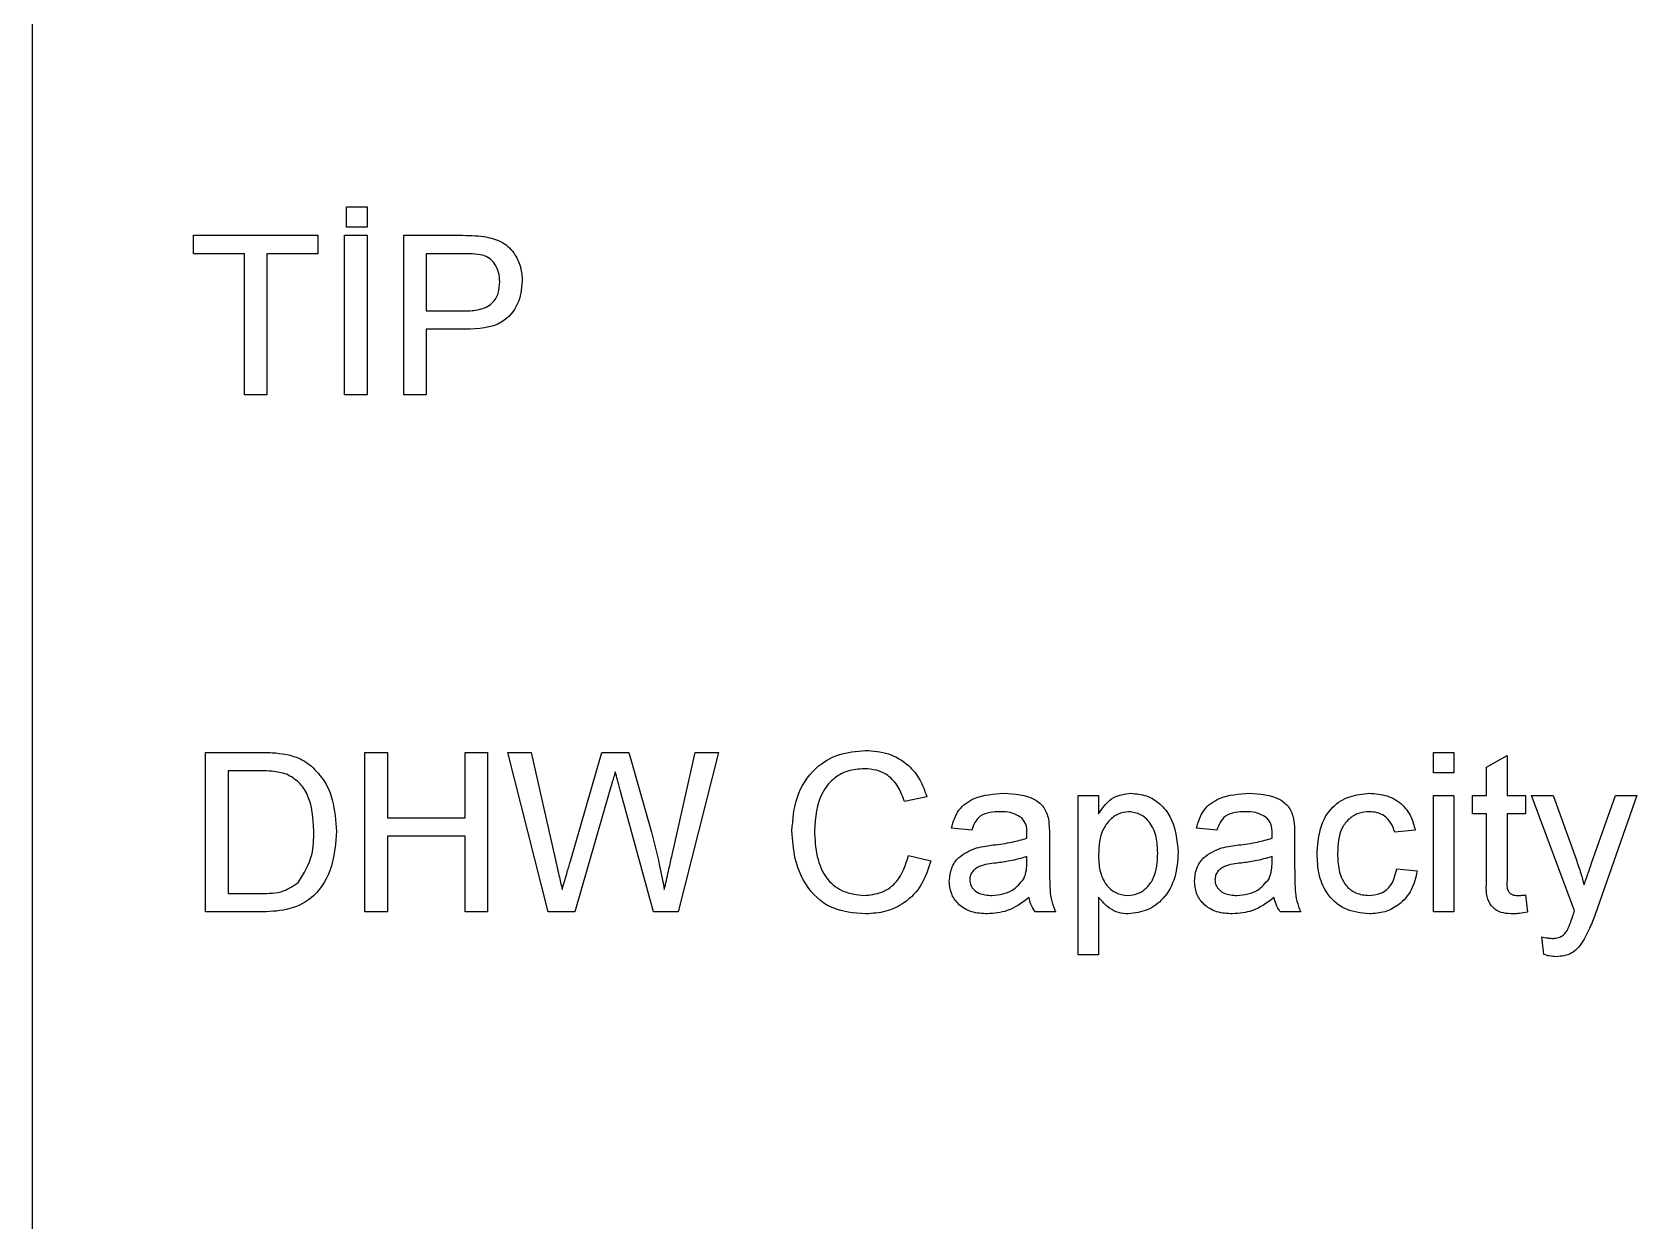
# Model space of a CAD drawing. Extents: x 75 to 2075, y 25 to 1460.
# Drawn here: x 587.91 to 629.3, y 1229.63 to 1260.28 of the extents above; entities that cross this region are included whole.
import ezdxf

# ---------------------------------------------------------------- set-up
doc = ezdxf.new("R2010")
doc.units = 0
doc.header["$LTSCALE"] = 5
doc.linetypes.add('SLD-KATı', pattern=[0])
doc.layers.get('0').update_dxf_attribs({"linetype": 'CONTINUOUS'})

msp = doc.modelspace()

# ---------------------------------------------------------------- linework, layer by layer
at = {"color": 7, "linetype": 'SLD-KATı'}
for p, q in [((587.915, 1286.934), (587.915, 1194.934)), ((596.024, 1255.78), (596.551, 1255.78)), ((596.024, 1255.254), (596.024, 1255.78)), ((596.551, 1255.78), (596.551, 1255.254)), ((596.551, 1255.254), (596.024, 1255.254)), ((592.073, 1255.043), (595.286, 1255.043)), ((592.073, 1254.569), (592.073, 1255.043)), ((595.286, 1255.043), (595.286, 1254.569)), ((595.971, 1255.043), (596.551, 1255.043)), ((595.971, 1250.934), (595.971, 1255.043)), ((596.551, 1255.043), (596.551, 1250.934)), ((597.499, 1255.043), (599.009, 1255.043)), ((597.499, 1250.934), (597.499, 1255.043)), ((593.39, 1254.569), (592.073, 1254.569)), ((593.39, 1250.934), (593.39, 1254.569)), ((593.969, 1254.569), (593.969, 1250.934)), ((595.286, 1254.569), (593.969, 1254.569)), ((599.06, 1254.569), (598.079, 1254.569)), ((598.079, 1254.569), (598.079, 1253.094)), ((598.079, 1253.094), (599.07, 1253.094)), ((598.079, 1252.619), (598.079, 1250.934)), ((599.085, 1252.619), (598.079, 1252.619)), ((593.969, 1250.934), (593.39, 1250.934)), ((596.551, 1250.934), (595.971, 1250.934)), ((598.079, 1250.934), (597.499, 1250.934)), ((592.389, 1241.71), (593.794, 1241.71)), ((592.389, 1237.6), (592.389, 1241.71)), ((596.498, 1241.71), (597.078, 1241.71)), ((596.498, 1237.6), (596.498, 1241.71)), ((597.078, 1241.71), (597.078, 1240.024)), ((599.08, 1241.71), (599.659, 1241.71)), ((599.08, 1240.024), (599.08, 1241.71)), ((599.659, 1241.71), (599.659, 1237.6)), ((600.186, 1241.71), (600.784, 1241.71)), ((601.221, 1237.6), (600.186, 1241.71)), ((600.784, 1241.71), (601.394, 1239.007)), ((601.794, 1238.905), (602.605, 1241.71)), ((602.605, 1241.71), (603.303, 1241.71)), ((603.303, 1241.71), (603.889, 1239.651)), ((604.407, 1239.023), (605.014, 1241.71)), ((605.612, 1241.71), (604.577, 1237.6)), ((605.014, 1241.71), (605.612, 1241.71)), ((624.052, 1241.71), (624.578, 1241.71)), ((624.052, 1241.183), (624.052, 1241.71)), ((624.578, 1241.71), (624.578, 1241.183)), ((625.421, 1241.334), (625.948, 1241.634)), ((625.948, 1241.634), (625.948, 1240.603)), ((593.801, 1241.235), (592.968, 1241.235)), ((592.968, 1241.235), (592.968, 1238.074)), ((624.578, 1241.183), (624.052, 1241.183)), ((625.421, 1240.603), (625.421, 1241.334)), ((602.796, 1240.675), (601.906, 1237.6)), ((603.94, 1237.6), (603.081, 1240.741)), ((614.885, 1240.603), (615.412, 1240.603)), ((614.885, 1236.494), (614.885, 1240.603)), ((615.412, 1240.603), (615.412, 1240.127)), ((624.052, 1240.603), (624.578, 1240.603)), ((624.052, 1237.6), (624.052, 1240.603)), ((624.578, 1240.603), (624.578, 1237.6)), ((625.053, 1240.603), (625.421, 1240.603)), ((625.053, 1240.129), (625.053, 1240.603)), ((625.948, 1240.603), (626.422, 1240.603)), ((626.422, 1240.603), (626.422, 1240.129)), ((626.58, 1240.603), (627.138, 1240.603)), ((627.687, 1237.626), (626.58, 1240.603)), ((627.138, 1240.603), (627.727, 1238.954)), ((628.128, 1238.853), (628.74, 1240.603)), ((629.295, 1240.603), (628.219, 1237.529)), ((628.74, 1240.603), (629.295, 1240.603)), ((610.986, 1240.568), (610.407, 1240.443)), ((597.078, 1240.024), (599.08, 1240.024)), ((625.421, 1240.129), (625.053, 1240.129)), ((625.421, 1238.444), (625.421, 1240.129)), ((625.948, 1240.129), (625.948, 1238.425)), ((626.422, 1240.129), (625.948, 1240.129)), ((597.078, 1239.549), (597.078, 1237.6)), ((599.08, 1239.549), (597.078, 1239.549)), ((599.08, 1237.6), (599.08, 1239.549)), ((612.145, 1239.708), (611.618, 1239.76)), ((614.147, 1239.547), (614.147, 1238.904)), ((618.467, 1239.708), (617.94, 1239.76)), ((620.469, 1239.547), (620.469, 1238.904)), ((623.577, 1239.708), (623.051, 1239.655)), ((610.512, 1239.051), (611.091, 1238.916)), ((613.565, 1238.87), (613.568, 1239.023)), ((619.887, 1238.87), (619.89, 1239.023)), ((623.103, 1238.707), (623.63, 1238.654)), ((592.968, 1238.074), (593.815, 1238.074)), ((615.412, 1237.977), (615.412, 1236.494)), ((626.422, 1238.035), (626.475, 1237.593)), ((593.861, 1237.6), (592.389, 1237.6)), ((597.078, 1237.6), (596.498, 1237.6)), ((599.659, 1237.6), (599.08, 1237.6)), ((601.906, 1237.6), (601.221, 1237.6)), ((604.577, 1237.6), (603.94, 1237.6)), ((614.305, 1237.6), (613.778, 1237.6)), ((620.627, 1237.6), (620.1, 1237.6)), ((624.578, 1237.6), (624.052, 1237.6)), ((626.897, 1236.5), (626.844, 1236.96)), ((615.412, 1236.494), (614.885, 1236.494))]:
    msp.add_line(p, q, dxfattribs=at)
for points, knots in [([(599.009, 1255.043), (599.123, 1255.042), (599.327, 1255.042), (599.529, 1255.016), (599.618, 1255.004)], [0, 0, 0, 0, 0.560094, 1, 1, 1, 1]), ([(599.618, 1255.004), (599.767, 1254.968), (600.064, 1254.895), (600.37, 1254.579), (600.529, 1254.219), (600.546, 1253.981), (600.555, 1253.862)], [0, 0, 0, 0, 0.280018, 0.558926, 0.779419, 1, 1, 1, 1]), ([(599.533, 1254.532), (599.445, 1254.546), (599.288, 1254.569), (599.13, 1254.569), (599.06, 1254.569)], [0, 0, 0, 0, 0.559593, 1, 1, 1, 1]), ([(599.975, 1253.845), (599.97, 1253.927), (599.96, 1254.092), (599.858, 1254.301), (599.713, 1254.459), (599.593, 1254.508), (599.533, 1254.532)], [0, 0, 0, 0, 0.280291, 0.560106, 0.780177, 1, 1, 1, 1]), ([(599.07, 1253.094), (599.196, 1253.098), (599.446, 1253.107), (599.784, 1253.255), (599.955, 1253.548), (599.968, 1253.746), (599.975, 1253.845)], [0, 0, 0, 0, 0.2814025, 0.5597535, 0.7793727, 1, 1, 1, 1]), ([(600.555, 1253.862), (600.533, 1253.656), (600.489, 1253.246), (599.965, 1252.653), (599.419, 1252.632), (599.085, 1252.619)], [0, 0, 0, 0, 0.280762, 0.559711, 1, 1, 1, 1]), ([(593.794, 1241.71), (593.931, 1241.709), (594.174, 1241.708), (594.414, 1241.668), (594.52, 1241.65)], [0, 0, 0, 0, 0.560179, 1, 1, 1, 1]), ([(594.52, 1241.65), (594.642, 1241.615), (594.859, 1241.553), (595.039, 1241.416), (595.118, 1241.356)], [0, 0, 0, 0, 0.559837, 1, 1, 1, 1]), ([(607.509, 1239.685), (607.531, 1239.982), (607.575, 1240.573), (608.033, 1241.3), (608.706, 1241.698), (609.17, 1241.741), (609.402, 1241.762)], [0, 0, 0, 0, 0.280493, 0.559564, 0.779615, 1, 1, 1, 1]), ([(609.402, 1241.762), (609.604, 1241.747), (610.006, 1241.718), (610.499, 1241.42), (610.829, 1241.015), (610.934, 1240.717), (610.986, 1240.568)], [0, 0, 0, 0, 0.2800836, 0.5594553, 0.7795635, 1, 1, 1, 1]), ([(594.481, 1241.151), (594.356, 1241.181), (594.132, 1241.236), (593.903, 1241.235), (593.801, 1241.235)], [0, 0, 0, 0, 0.559253, 1, 1, 1, 1]), ([(595.181, 1239.686), (595.163, 1240.012), (595.137, 1240.467), (594.809, 1240.957), (594.59, 1241.086), (594.481, 1241.151)], [0, 0, 0, 0, 0.559149, 0.780036, 1, 1, 1, 1]), ([(595.118, 1241.356), (595.239, 1241.231), (595.48, 1240.981), (595.715, 1240.394), (595.743, 1239.949), (595.761, 1239.677)], [0, 0, 0, 0, 0.2797563, 0.5599296, 1, 1, 1, 1]), ([(602.952, 1241.213), (602.923, 1241.113), (602.871, 1240.933), (602.819, 1240.754), (602.796, 1240.675)], [0, 0, 0, 0, 0.5600398, 1, 1, 1, 1]), ([(603.081, 1240.741), (603.057, 1240.829), (603.013, 1240.986), (602.971, 1241.144), (602.952, 1241.213)], [0, 0, 0, 0, 0.559943, 1, 1, 1, 1]), ([(609.374, 1241.288), (609.229, 1241.278), (608.939, 1241.258), (608.551, 1241.038), (608.152, 1240.532), (608.115, 1240.036), (608.089, 1239.688)], [0, 0, 0, 0, 0.187223, 0.373905, 0.560737, 1, 1, 1, 1]), ([(610.407, 1240.443), (610.361, 1240.571), (610.271, 1240.826), (610.016, 1241.119), (609.694, 1241.269), (609.481, 1241.282), (609.374, 1241.288)], [0, 0, 0, 0, 0.28056, 0.559739, 0.779653, 1, 1, 1, 1]), ([(611.618, 1239.76), (611.667, 1239.924), (611.763, 1240.25), (612.283, 1240.614), (612.715, 1240.64), (612.979, 1240.656)], [0, 0, 0, 0, 0.280419, 0.559296, 1, 1, 1, 1]), ([(612.979, 1240.656), (613.254, 1240.641), (613.636, 1240.621), (614.03, 1240.306), (614.091, 1240.1), (614.122, 1239.997)], [0, 0, 0, 0, 0.559264, 0.779204, 1, 1, 1, 1]), ([(615.412, 1240.127), (615.528, 1240.293), (615.735, 1240.591), (616.09, 1240.636), (616.246, 1240.656)], [0, 0, 0, 0, 0.5601559, 1, 1, 1, 1]), ([(616.246, 1240.656), (616.383, 1240.644), (616.658, 1240.62), (617.017, 1240.397), (617.388, 1239.918), (617.434, 1239.451), (617.466, 1239.124)], [0, 0, 0, 0, 0.1870888, 0.3740604, 0.5611102, 1, 1, 1, 1]), ([(617.94, 1239.76), (617.989, 1239.924), (618.085, 1240.25), (618.605, 1240.614), (619.037, 1240.64), (619.301, 1240.656)], [0, 0, 0, 0, 0.28042, 0.559297, 1, 1, 1, 1]), ([(619.301, 1240.656), (619.576, 1240.641), (619.958, 1240.621), (620.352, 1240.306), (620.413, 1240.1), (620.444, 1239.997)], [0, 0, 0, 0, 0.5592646, 0.7792044, 1, 1, 1, 1]), ([(621.049, 1239.09), (621.062, 1239.308), (621.089, 1239.743), (621.385, 1240.305), (621.883, 1240.605), (622.225, 1240.639), (622.396, 1240.656)], [0, 0, 0, 0, 0.2808209, 0.5596793, 0.7795763, 1, 1, 1, 1]), ([(622.396, 1240.656), (622.552, 1240.645), (622.864, 1240.624), (623.248, 1240.393), (623.487, 1240.064), (623.547, 1239.826), (623.577, 1239.708)], [0, 0, 0, 0, 0.280264, 0.55943, 0.779546, 1, 1, 1, 1]), ([(612.884, 1240.182), (612.795, 1240.179), (612.615, 1240.173), (612.367, 1240.094), (612.214, 1239.908), (612.168, 1239.775), (612.145, 1239.708)], [0, 0, 0, 0, 0.2808575, 0.5597455, 0.7795128, 1, 1, 1, 1]), ([(613.432, 1240.023), (613.337, 1240.078), (613.167, 1240.176), (612.971, 1240.18), (612.884, 1240.182)], [0, 0, 0, 0, 0.5578858, 1, 1, 1, 1]), ([(616.188, 1240.182), (616.094, 1240.169), (615.906, 1240.144), (615.683, 1239.96), (615.445, 1239.623), (615.425, 1239.302), (615.412, 1239.077)], [0, 0, 0, 0, 0.186309, 0.373288, 0.560522, 1, 1, 1, 1]), ([(616.939, 1239.117), (616.934, 1239.253), (616.924, 1239.526), (616.774, 1239.883), (616.509, 1240.134), (616.295, 1240.166), (616.188, 1240.182)], [0, 0, 0, 0, 0.281291, 0.560961, 0.780915, 1, 1, 1, 1]), ([(619.206, 1240.182), (619.117, 1240.179), (618.937, 1240.173), (618.689, 1240.094), (618.536, 1239.908), (618.49, 1239.775), (618.467, 1239.708)], [0, 0, 0, 0, 0.280855, 0.559744, 0.779513, 1, 1, 1, 1]), ([(619.754, 1240.023), (619.659, 1240.078), (619.489, 1240.176), (619.293, 1240.18), (619.206, 1240.182)], [0, 0, 0, 0, 0.557888, 1, 1, 1, 1]), ([(622.4, 1240.182), (622.303, 1240.174), (622.111, 1240.158), (621.859, 1240.004), (621.603, 1239.664), (621.587, 1239.335), (621.575, 1239.104)], [0, 0, 0, 0, 0.187091, 0.373883, 0.560717, 1, 1, 1, 1]), ([(623.051, 1239.655), (623.024, 1239.736), (622.972, 1239.899), (622.801, 1240.074), (622.6, 1240.169), (622.466, 1240.177), (622.4, 1240.182)], [0, 0, 0, 0, 0.280214, 0.559471, 0.779654, 1, 1, 1, 1]), ([(613.568, 1239.619), (613.566, 1239.704), (613.563, 1239.854), (613.472, 1239.971), (613.432, 1240.023)], [0, 0, 0, 0, 0.56188, 1, 1, 1, 1]), ([(614.122, 1239.997), (614.131, 1239.914), (614.147, 1239.764), (614.147, 1239.613), (614.147, 1239.547)], [0, 0, 0, 0, 0.55983, 1, 1, 1, 1]), ([(619.89, 1239.619), (619.888, 1239.704), (619.885, 1239.854), (619.794, 1239.971), (619.754, 1240.023)], [0, 0, 0, 0, 0.56188, 1, 1, 1, 1]), ([(620.444, 1239.997), (620.453, 1239.914), (620.469, 1239.764), (620.469, 1239.613), (620.469, 1239.547)], [0, 0, 0, 0, 0.55983, 1, 1, 1, 1]), ([(595.761, 1239.677), (595.74, 1239.377), (595.699, 1238.779), (595.28, 1238.006), (594.57, 1237.63), (594.098, 1237.61), (593.861, 1237.6)], [0, 0, 0, 0, 0.280837, 0.559958, 0.779068, 1, 1, 1, 1]), ([(594.786, 1238.365), (594.923, 1238.593), (595.17, 1239.001), (595.178, 1239.476), (595.181, 1239.686)], [0, 0, 0, 0, 0.557445, 1, 1, 1, 1]), ([(603.889, 1239.651), (603.958, 1239.377), (604.079, 1238.888), (604.174, 1238.393), (604.216, 1238.175)], [0, 0, 0, 0, 0.559995, 1, 1, 1, 1]), ([(609.414, 1237.548), (609.106, 1237.57), (608.492, 1237.615), (607.843, 1238.24), (607.56, 1238.972), (607.526, 1239.447), (607.509, 1239.685)], [0, 0, 0, 0, 0.279954, 0.558088, 0.778907, 1, 1, 1, 1]), ([(608.089, 1239.688), (608.1, 1239.467), (608.123, 1239.027), (608.362, 1238.437), (608.839, 1238.082), (609.186, 1238.042), (609.36, 1238.022)], [0, 0, 0, 0, 0.281246, 0.560709, 0.780137, 1, 1, 1, 1]), ([(612.697, 1239.324), (612.861, 1239.345), (613.155, 1239.382), (613.44, 1239.462), (613.565, 1239.497)], [0, 0, 0, 0, 0.560192, 1, 1, 1, 1]), ([(613.565, 1239.497), (613.566, 1239.52), (613.566, 1239.561), (613.567, 1239.601), (613.568, 1239.619)], [0, 0, 0, 0, 0.559912, 1, 1, 1, 1]), ([(619.019, 1239.324), (619.183, 1239.345), (619.477, 1239.382), (619.762, 1239.462), (619.887, 1239.497)], [0, 0, 0, 0, 0.560189, 1, 1, 1, 1]), ([(619.887, 1239.497), (619.888, 1239.52), (619.888, 1239.561), (619.889, 1239.601), (619.89, 1239.619)], [0, 0, 0, 0, 0.559912, 1, 1, 1, 1]), ([(601.394, 1239.007), (601.43, 1238.852), (601.493, 1238.574), (601.555, 1238.297), (601.582, 1238.175)], [0, 0, 0, 0, 0.560041, 1, 1, 1, 1]), ([(604.216, 1238.175), (604.252, 1238.333), (604.316, 1238.616), (604.379, 1238.898), (604.407, 1239.023)], [0, 0, 0, 0, 0.559998, 1, 1, 1, 1]), ([(609.36, 1238.022), (609.517, 1238.037), (609.833, 1238.068), (610.314, 1238.416), (610.437, 1238.81), (610.512, 1239.051)], [0, 0, 0, 0, 0.280712, 0.560915, 1, 1, 1, 1]), ([(611.566, 1238.396), (611.577, 1238.507), (611.6, 1238.729), (611.831, 1239.073), (612.1, 1239.182), (612.264, 1239.248)], [0, 0, 0, 0, 0.280459, 0.560976, 1, 1, 1, 1]), ([(612.264, 1239.248), (612.344, 1239.266), (612.487, 1239.298), (612.633, 1239.316), (612.697, 1239.324)], [0, 0, 0, 0, 0.55993, 1, 1, 1, 1]), ([(613.568, 1239.023), (613.422, 1238.982), (613.161, 1238.909), (612.893, 1238.874), (612.775, 1238.859)], [0, 0, 0, 0, 0.5597613, 1, 1, 1, 1]), ([(615.412, 1239.077), (615.417, 1238.941), (615.427, 1238.669), (615.573, 1238.31), (615.845, 1238.065), (616.059, 1238.036), (616.166, 1238.022)], [0, 0, 0, 0, 0.281223, 0.560753, 0.780639, 1, 1, 1, 1]), ([(616.166, 1238.022), (616.26, 1238.033), (616.448, 1238.054), (616.679, 1238.229), (616.913, 1238.57), (616.928, 1238.891), (616.939, 1239.117)], [0, 0, 0, 0, 0.1865841, 0.3734145, 0.5603207, 1, 1, 1, 1]), ([(617.466, 1239.124), (617.451, 1238.912), (617.42, 1238.488), (617.136, 1237.949), (616.683, 1237.613), (616.351, 1237.569), (616.184, 1237.548)], [0, 0, 0, 0, 0.2807458, 0.5602833, 0.780161, 1, 1, 1, 1]), ([(617.888, 1238.396), (617.899, 1238.507), (617.922, 1238.729), (618.153, 1239.073), (618.422, 1239.182), (618.586, 1239.248)], [0, 0, 0, 0, 0.28046, 0.560977, 1, 1, 1, 1]), ([(618.586, 1239.248), (618.666, 1239.266), (618.809, 1239.298), (618.955, 1239.316), (619.019, 1239.324)], [0, 0, 0, 0, 0.559933, 1, 1, 1, 1]), ([(619.89, 1239.023), (619.744, 1238.982), (619.483, 1238.909), (619.215, 1238.874), (619.097, 1238.859)], [0, 0, 0, 0, 0.5597613, 1, 1, 1, 1]), ([(622.397, 1237.548), (622.179, 1237.57), (621.743, 1237.616), (621.276, 1238.054), (621.073, 1238.579), (621.057, 1238.92), (621.049, 1239.09)], [0, 0, 0, 0, 0.279596, 0.558341, 0.778821, 1, 1, 1, 1]), ([(621.575, 1239.104), (621.581, 1238.962), (621.591, 1238.677), (621.74, 1238.296), (622.041, 1238.056), (622.266, 1238.033), (622.379, 1238.022)], [0, 0, 0, 0, 0.28127, 0.560536, 0.780105, 1, 1, 1, 1]), ([(627.727, 1238.954), (627.77, 1238.833), (627.845, 1238.615), (627.906, 1238.393), (627.932, 1238.295)], [0, 0, 0, 0, 0.559967, 1, 1, 1, 1]), ([(601.582, 1238.175), (601.622, 1238.311), (601.692, 1238.554), (601.763, 1238.798), (601.794, 1238.905)], [0, 0, 0, 0, 0.55996, 1, 1, 1, 1]), ([(611.091, 1238.916), (611.023, 1238.705), (610.887, 1238.285), (610.454, 1237.826), (609.933, 1237.582), (609.587, 1237.559), (609.414, 1237.548)], [0, 0, 0, 0, 0.280262, 0.559544, 0.779589, 1, 1, 1, 1]), ([(612.775, 1238.859), (612.625, 1238.843), (612.437, 1238.823), (612.238, 1238.717), (612.158, 1238.638), (612.103, 1238.538), (612.096, 1238.463), (612.092, 1238.426)], [0, 0, 0, 0, 0.500284, 0.625333, 0.750252, 0.87514, 1, 1, 1, 1]), ([(613.487, 1238.453), (613.514, 1238.528), (613.563, 1238.663), (613.564, 1238.806), (613.565, 1238.87)], [0, 0, 0, 0, 0.559049, 1, 1, 1, 1]), ([(614.147, 1238.904), (614.148, 1238.754), (614.149, 1238.506), (614.16, 1238.163), (614.193, 1237.871), (614.268, 1237.69), (614.305, 1237.6)], [0, 0, 0, 0, 0.340204, 0.560325, 0.780189, 1, 1, 1, 1]), ([(619.097, 1238.859), (618.947, 1238.843), (618.759, 1238.823), (618.56, 1238.717), (618.48, 1238.638), (618.425, 1238.538), (618.418, 1238.463), (618.414, 1238.426)], [0, 0, 0, 0, 0.500286, 0.625334, 0.750254, 0.875139, 1, 1, 1, 1]), ([(619.809, 1238.453), (619.836, 1238.528), (619.885, 1238.663), (619.886, 1238.806), (619.887, 1238.87)], [0, 0, 0, 0, 0.559049, 1, 1, 1, 1]), ([(620.469, 1238.904), (620.47, 1238.754), (620.471, 1238.506), (620.482, 1238.163), (620.515, 1237.871), (620.59, 1237.69), (620.627, 1237.6)], [0, 0, 0, 0, 0.340204, 0.560325, 0.780189, 1, 1, 1, 1]), ([(622.379, 1238.022), (622.482, 1238.031), (622.688, 1238.051), (623.002, 1238.282), (623.065, 1238.546), (623.103, 1238.707)], [0, 0, 0, 0, 0.280894, 0.560898, 1, 1, 1, 1]), ([(623.63, 1238.654), (623.591, 1238.487), (623.514, 1238.154), (623.193, 1237.784), (622.799, 1237.577), (622.531, 1237.557), (622.397, 1237.548)], [0, 0, 0, 0, 0.280203, 0.559508, 0.779586, 1, 1, 1, 1]), ([(627.932, 1238.295), (627.968, 1238.399), (628.033, 1238.585), (628.099, 1238.771), (628.128, 1238.853)], [0, 0, 0, 0, 0.5599684, 1, 1, 1, 1]), ([(593.815, 1238.074), (594.015, 1238.075), (594.37, 1238.075), (594.659, 1238.277), (594.786, 1238.365)], [0, 0, 0, 0, 0.561862, 1, 1, 1, 1]), ([(612.549, 1237.548), (612.411, 1237.555), (612.137, 1237.571), (611.796, 1237.771), (611.594, 1238.072), (611.575, 1238.288), (611.566, 1238.396)], [0, 0, 0, 0, 0.280814, 0.55968, 0.779692, 1, 1, 1, 1]), ([(612.092, 1238.426), (612.098, 1238.377), (612.109, 1238.278), (612.202, 1238.157), (612.383, 1238.039), (612.551, 1238.029), (612.669, 1238.022)], [0, 0, 0, 0, 0.186538, 0.373454, 0.560594, 1, 1, 1, 1]), ([(612.669, 1238.022), (612.854, 1238.045), (613.185, 1238.086), (613.395, 1238.341), (613.487, 1238.453)], [0, 0, 0, 0, 0.5597764, 1, 1, 1, 1]), ([(618.871, 1237.548), (618.733, 1237.555), (618.459, 1237.571), (618.118, 1237.771), (617.916, 1238.072), (617.897, 1238.288), (617.888, 1238.396)], [0, 0, 0, 0, 0.280812, 0.559679, 0.779692, 1, 1, 1, 1]), ([(618.414, 1238.426), (618.42, 1238.377), (618.431, 1238.278), (618.524, 1238.157), (618.706, 1238.039), (618.873, 1238.029), (618.991, 1238.022)], [0, 0, 0, 0, 0.186539, 0.373456, 0.560593, 1, 1, 1, 1]), ([(618.991, 1238.022), (619.176, 1238.045), (619.507, 1238.086), (619.717, 1238.341), (619.809, 1238.453)], [0, 0, 0, 0, 0.559775, 1, 1, 1, 1]), ([(626.104, 1237.548), (626.021, 1237.551), (625.856, 1237.556), (625.618, 1237.652), (625.391, 1237.953), (625.409, 1238.241), (625.421, 1238.444)], [0, 0, 0, 0, 0.187435, 0.373826, 0.559448, 1, 1, 1, 1]), ([(625.948, 1238.425), (625.942, 1238.326), (625.933, 1238.202), (626.015, 1238.083), (626.095, 1238.027), (626.167, 1238.024), (626.216, 1238.022)], [0, 0, 0, 0, 0.499639, 0.6252327, 0.7503611, 1, 1, 1, 1]), ([(613.62, 1237.969), (613.441, 1237.835), (613.119, 1237.596), (612.723, 1237.562), (612.549, 1237.548)], [0, 0, 0, 0, 0.559968, 1, 1, 1, 1]), ([(613.778, 1237.6), (613.737, 1237.664), (613.662, 1237.778), (613.633, 1237.911), (613.62, 1237.969)], [0, 0, 0, 0, 0.559726, 1, 1, 1, 1]), ([(616.184, 1237.548), (616.098, 1237.554), (615.927, 1237.567), (615.644, 1237.706), (615.5, 1237.874), (615.412, 1237.977)], [0, 0, 0, 0, 0.280382, 0.560593, 1, 1, 1, 1]), ([(619.942, 1237.969), (619.763, 1237.835), (619.441, 1237.596), (619.045, 1237.562), (618.871, 1237.548)], [0, 0, 0, 0, 0.559966, 1, 1, 1, 1]), ([(620.1, 1237.6), (620.059, 1237.664), (619.984, 1237.778), (619.955, 1237.911), (619.942, 1237.969)], [0, 0, 0, 0, 0.559726, 1, 1, 1, 1]), ([(626.216, 1238.022), (626.254, 1238.023), (626.323, 1238.025), (626.392, 1238.032), (626.422, 1238.035)], [0, 0, 0, 0, 0.559965, 1, 1, 1, 1]), ([(626.475, 1237.593), (626.406, 1237.579), (626.284, 1237.555), (626.159, 1237.55), (626.104, 1237.548)], [0, 0, 0, 0, 0.560078, 1, 1, 1, 1]), ([(627.505, 1237.128), (627.534, 1237.197), (627.587, 1237.32), (627.628, 1237.447), (627.646, 1237.503)], [0, 0, 0, 0, 0.559829, 1, 1, 1, 1]), ([(627.646, 1237.503), (627.653, 1237.526), (627.667, 1237.567), (627.681, 1237.608), (627.687, 1237.626)], [0, 0, 0, 0, 0.560039, 1, 1, 1, 1]), ([(628.219, 1237.529), (628.172, 1237.408), (628.088, 1237.193), (627.984, 1236.986), (627.938, 1236.895)], [0, 0, 0, 0, 0.560085, 1, 1, 1, 1]), ([(626.844, 1236.96), (626.892, 1236.947), (626.979, 1236.923), (627.069, 1236.918), (627.108, 1236.915)], [0, 0, 0, 0, 0.560128, 1, 1, 1, 1]), ([(627.108, 1236.915), (627.152, 1236.917), (627.241, 1236.921), (627.393, 1236.978), (627.463, 1237.071), (627.505, 1237.128)], [0, 0, 0, 0, 0.281141, 0.561462, 1, 1, 1, 1]), ([(627.938, 1236.895), (627.893, 1236.824), (627.804, 1236.683), (627.57, 1236.482), (627.352, 1236.456), (627.219, 1236.441)], [0, 0, 0, 0, 0.281292, 0.561877, 1, 1, 1, 1]), ([(627.219, 1236.441), (627.158, 1236.446), (627.048, 1236.453), (626.943, 1236.486), (626.897, 1236.5)], [0, 0, 0, 0, 0.5597186, 1, 1, 1, 1])]:
    msp.add_open_spline(points, degree=3, knots=knots, dxfattribs=at)

doc.saveas('drawing.dxf')
